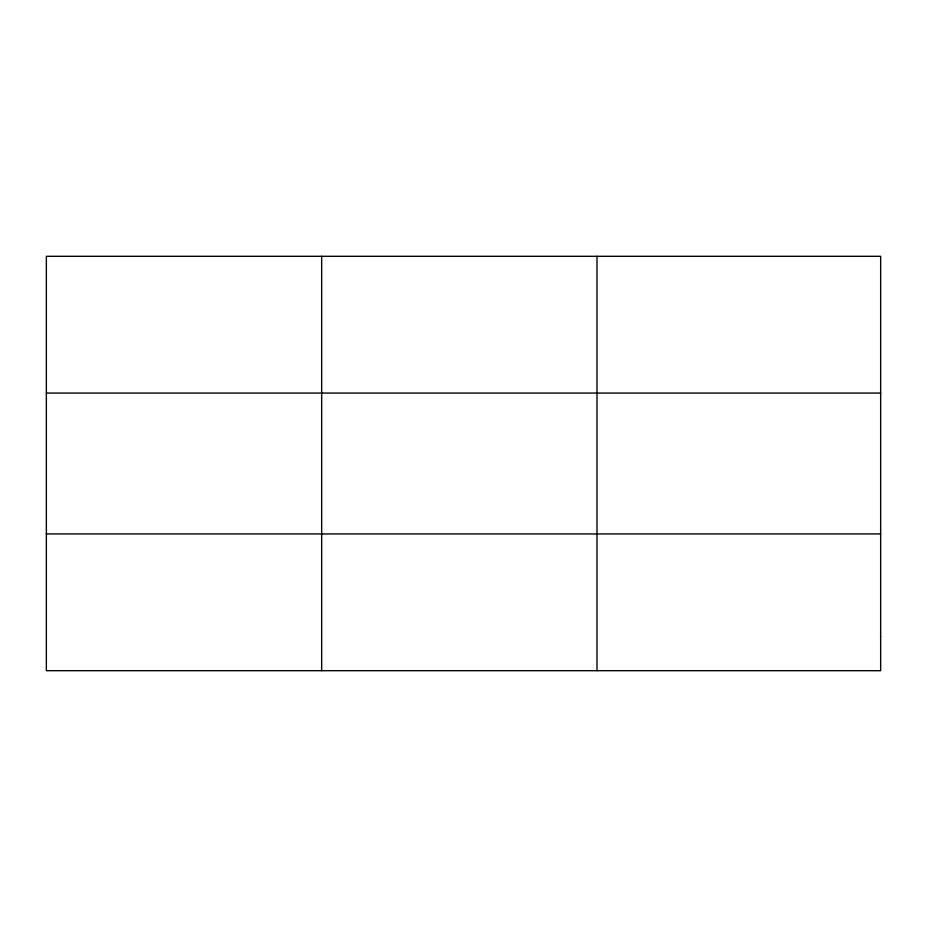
<?xml version="1.0" encoding="UTF-8"?>
<svg xmlns="http://www.w3.org/2000/svg" width="927" height="927" viewBox="0 0 927 927"><rect width="100%" height="100%" fill="white"/><g stroke="black" fill="none" stroke-linecap="round" stroke-linejoin="round"><path stroke-width="1.39" d="M321.669 670.696L321.669 256.304M596.988 670.696L596.988 256.304M46.35 393.06L880.65 393.06M46.35 533.94L880.65 533.94M880.65 636.501L880.65 670.696L46.35 670.696L46.35 256.304L880.65 256.304L880.65 636.501"/></g></svg>
